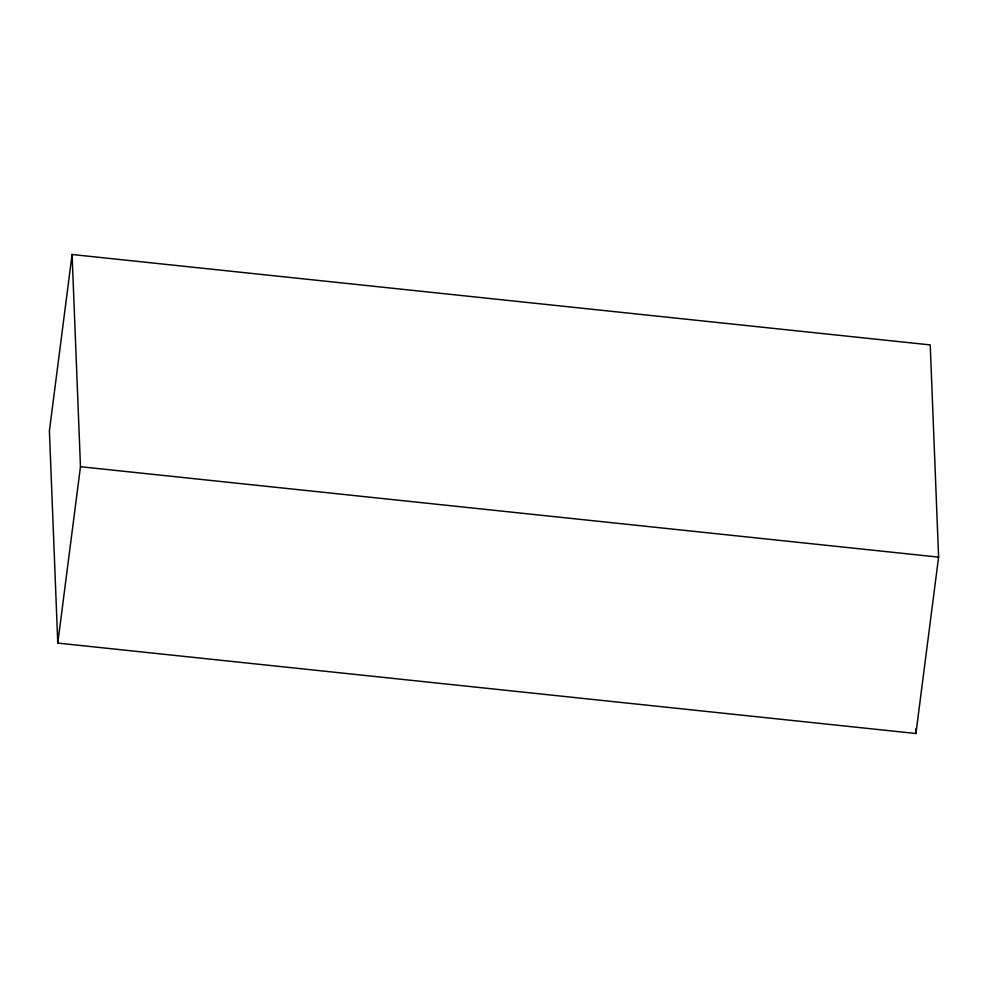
<?xml version="1.0" encoding="UTF-8"?>
<svg xmlns="http://www.w3.org/2000/svg" width="988" height="988" viewBox="0 0 988 988"><rect width="100%" height="100%" fill="white"/><g stroke="black" fill="none" stroke-linecap="round" stroke-linejoin="round"><path stroke-width="1.48" d="M72.087 254.496L49.4 430.867L57.773 643.089L915.913 733.504L938.6 557.133L930.227 344.911L72.087 254.496L80.473 466.719L57.773 643.089M80.473 466.719L938.6 557.133M915.728 728.897L915.913 733.504"/></g></svg>
